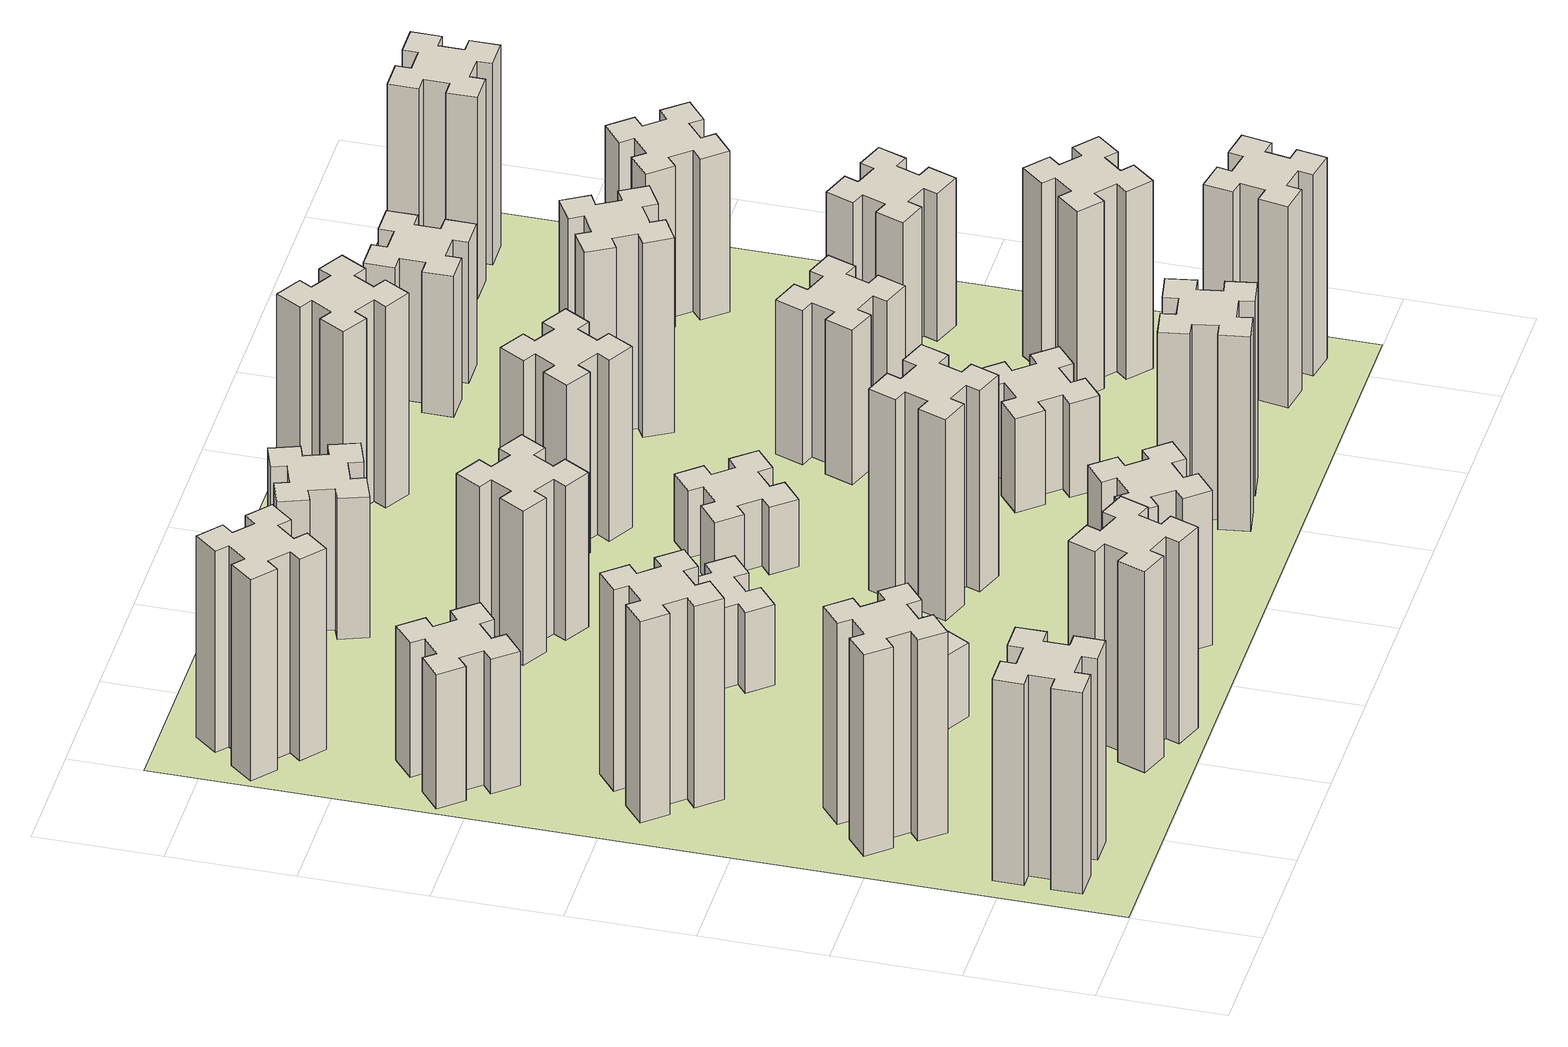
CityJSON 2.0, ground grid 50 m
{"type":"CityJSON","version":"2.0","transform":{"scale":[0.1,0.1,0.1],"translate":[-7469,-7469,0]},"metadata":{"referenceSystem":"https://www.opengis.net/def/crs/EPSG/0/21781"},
"CityObjects":{
"building1":{"type":"Building","attributes":{"class":"1000","function":"1000","usage":"1000","yearOfConstruction":2016,"roofType":"1000","measuredHeight":90,"storeysAboveGround":30,"storeysBelowGround":0},"geometry":[{"type":"Solid","lod":"1","boundaries":[[[[0,1,2,3,4,5,6,7,8,9,10,11,12,13,14,15,16,17,18,19]],[[17,16,20,21]],[[16,15,22,20]],[[15,14,23,22]],[[14,13,24,23]],[[13,12,25,24]],[[12,11,26,25]],[[11,10,27,26]],[[10,9,28,27]],[[9,8,29,28]],[[8,7,30,29]],[[7,6,31,30]],[[6,5,32,31]],[[5,4,33,32]],[[4,3,34,33]],[[3,2,35,34]],[[2,1,36,35]],[[1,0,37,36]],[[0,19,38,37]],[[19,18,39,38]],[[18,17,21,39]],[[24,25,26,27,28,29,30,31,32,33,34,35,36,37,38,39,21,20,22,23]]]]}]},
"building2":{"type":"Building","attributes":{"class":"1000","function":"1000","usage":"1000","yearOfConstruction":2016,"roofType":"1000","measuredHeight":90,"storeysAboveGround":30,"storeysBelowGround":0},"geometry":[{"type":"Solid","lod":"1","boundaries":[[[[40,41,42,43,44,45,46,47,48,49,50,51,52,53,54,55,56,57,58,59]],[[57,56,60,61]],[[56,55,62,60]],[[55,54,63,62]],[[54,53,64,63]],[[53,52,65,64]],[[52,51,66,65]],[[51,50,67,66]],[[50,49,68,67]],[[49,48,69,68]],[[48,47,70,69]],[[47,46,71,70]],[[46,45,72,71]],[[45,44,73,72]],[[44,43,74,73]],[[43,42,75,74]],[[42,41,76,75]],[[41,40,77,76]],[[40,59,78,77]],[[59,58,79,78]],[[58,57,61,79]],[[64,65,66,67,68,69,70,71,72,73,74,75,76,77,78,79,61,60,62,63]]]]}]},
"building3":{"type":"Building","attributes":{"class":"1000","function":"1000","usage":"1000","yearOfConstruction":2016,"roofType":"1000","measuredHeight":90,"storeysAboveGround":30,"storeysBelowGround":0},"geometry":[{"type":"Solid","lod":"1","boundaries":[[[[80,81,82,83,84,85,86,87,88,89,90,91,92,93,94,95,96,97,98,99]],[[97,96,100,101]],[[96,95,102,100]],[[95,94,103,102]],[[94,93,104,103]],[[93,92,105,104]],[[92,91,106,105]],[[91,90,107,106]],[[90,89,108,107]],[[89,88,109,108]],[[88,87,110,109]],[[87,86,111,110]],[[86,85,112,111]],[[85,84,113,112]],[[84,83,114,113]],[[83,82,115,114]],[[82,81,116,115]],[[81,80,117,116]],[[80,99,118,117]],[[99,98,119,118]],[[98,97,101,119]],[[104,105,106,107,108,109,110,111,112,113,114,115,116,117,118,119,101,100,102,103]]]]}]},
"building4":{"type":"Building","attributes":{"class":"1000","function":"1000","usage":"1000","yearOfConstruction":2016,"roofType":"1000","measuredHeight":60,"storeysAboveGround":30,"storeysBelowGround":0},"geometry":[{"type":"Solid","lod":"1","boundaries":[[[[120,121,122,123,124,125,126,127,128,129,130,131,132,133,134,135,136,137,138,139]],[[137,136,140,141]],[[136,135,142,140]],[[135,134,143,142]],[[134,133,144,143]],[[133,132,145,144]],[[132,131,146,145]],[[131,130,147,146]],[[130,129,148,147]],[[129,128,149,148]],[[128,127,150,149]],[[127,126,151,150]],[[126,125,152,151]],[[125,124,153,152]],[[124,123,154,153]],[[123,122,155,154]],[[122,121,156,155]],[[121,120,157,156]],[[120,139,158,157]],[[139,138,159,158]],[[138,137,141,159]],[[144,145,146,147,148,149,150,151,152,153,154,155,156,157,158,159,141,140,142,143]]]]}]},
"building5":{"type":"Building","attributes":{"class":"1000","function":"1000","usage":"1000","yearOfConstruction":2016,"roofType":"1000","measuredHeight":90,"storeysAboveGround":30,"storeysBelowGround":0},"geometry":[{"type":"Solid","lod":"1","boundaries":[[[[160,161,162,163,164,165,166,167,168,169,170,171,172,173,174,175,176,177,178,179]],[[177,176,180,181]],[[176,175,182,180]],[[175,174,183,182]],[[174,173,184,183]],[[173,172,185,184]],[[172,171,186,185]],[[171,170,187,186]],[[170,169,188,187]],[[169,168,189,188]],[[168,167,190,189]],[[167,166,191,190]],[[166,165,192,191]],[[165,164,193,192]],[[164,163,194,193]],[[163,162,195,194]],[[162,161,196,195]],[[161,160,197,196]],[[160,179,198,197]],[[179,178,199,198]],[[178,177,181,199]],[[184,185,186,187,188,189,190,191,192,193,194,195,196,197,198,199,181,180,182,183]]]]}]},
"building6":{"type":"Building","attributes":{"class":"1000","function":"1000","usage":"1000","yearOfConstruction":2016,"roofType":"1000","measuredHeight":90,"storeysAboveGround":30,"storeysBelowGround":0},"geometry":[{"type":"Solid","lod":"1","boundaries":[[[[200,201,202,203,204,205,206,207,208,209,210,211,212,213,214,215,216,217,218,219]],[[217,216,220,221]],[[216,215,222,220]],[[215,214,223,222]],[[214,213,224,223]],[[213,212,225,224]],[[212,211,226,225]],[[211,210,227,226]],[[210,209,228,227]],[[209,208,229,228]],[[208,207,230,229]],[[207,206,231,230]],[[206,205,232,231]],[[205,204,233,232]],[[204,203,234,233]],[[203,202,235,234]],[[202,201,236,235]],[[201,200,237,236]],[[200,219,238,237]],[[219,218,239,238]],[[218,217,221,239]],[[224,225,226,227,228,229,230,231,232,233,234,235,236,237,238,239,221,220,222,223]]]]}]},
"building7":{"type":"Building","attributes":{"class":"1000","function":"1000","usage":"1000","yearOfConstruction":2016,"roofType":"1000","measuredHeight":33,"storeysAboveGround":30,"storeysBelowGround":0},"geometry":[{"type":"Solid","lod":"1","boundaries":[[[[240,241,242,243,244,245,246,247,248,249,250,251,252,253,254,255,256,257,258,259]],[[257,256,260,261]],[[256,255,262,260]],[[255,254,263,262]],[[254,253,264,263]],[[253,252,265,264]],[[252,251,266,265]],[[251,250,267,266]],[[250,249,268,267]],[[249,248,269,268]],[[248,247,270,269]],[[247,246,271,270]],[[246,245,272,271]],[[245,244,273,272]],[[244,243,274,273]],[[243,242,275,274]],[[242,241,276,275]],[[241,240,277,276]],[[240,259,278,277]],[[259,258,279,278]],[[258,257,261,279]],[[264,265,266,267,268,269,270,271,272,273,274,275,276,277,278,279,261,260,262,263]]]]}]},
"building8":{"type":"Building","attributes":{"class":"1000","function":"1000","usage":"1000","yearOfConstruction":2016,"roofType":"1000","measuredHeight":36,"storeysAboveGround":30,"storeysBelowGround":0},"geometry":[{"type":"Solid","lod":"1","boundaries":[[[[280,281,282,283,284,285,286,287,288,289,290,291,292,293,294,295,296,297,298,299]],[[297,296,300,301]],[[296,295,302,300]],[[295,294,303,302]],[[294,293,304,303]],[[293,292,305,304]],[[292,291,306,305]],[[291,290,307,306]],[[290,289,308,307]],[[289,288,309,308]],[[288,287,310,309]],[[287,286,311,310]],[[286,285,312,311]],[[285,284,313,312]],[[284,283,314,313]],[[283,282,315,314]],[[282,281,316,315]],[[281,280,317,316]],[[280,299,318,317]],[[299,298,319,318]],[[298,297,301,319]],[[304,305,306,307,308,309,310,311,312,313,314,315,316,317,318,319,301,300,302,303]]]]}]},
"building9":{"type":"Building","attributes":{"class":"1000","function":"1000","usage":"1000","yearOfConstruction":2016,"roofType":"1000","measuredHeight":69,"storeysAboveGround":30,"storeysBelowGround":0},"geometry":[{"type":"Solid","lod":"1","boundaries":[[[[320,321,322,323,324,325,326,327,328,329,330,331,332,333,334,335,336,337,338,339]],[[337,336,340,341]],[[336,335,342,340]],[[335,334,343,342]],[[334,333,344,343]],[[333,332,345,344]],[[332,331,346,345]],[[331,330,347,346]],[[330,329,348,347]],[[329,328,349,348]],[[328,327,350,349]],[[327,326,351,350]],[[326,325,352,351]],[[325,324,353,352]],[[324,323,354,353]],[[323,322,355,354]],[[322,321,356,355]],[[321,320,357,356]],[[320,339,358,357]],[[339,338,359,358]],[[338,337,341,359]],[[344,345,346,347,348,349,350,351,352,353,354,355,356,357,358,359,341,340,342,343]]]]}]},
"building10":{"type":"Building","attributes":{"class":"1000","function":"1000","usage":"1000","yearOfConstruction":2016,"roofType":"1000","measuredHeight":69,"storeysAboveGround":30,"storeysBelowGround":0},"geometry":[{"type":"Solid","lod":"1","boundaries":[[[[360,361,362,363,364,365,366,367,368,369,370,371,372,373,374,375,376,377,378,379]],[[377,376,380,381]],[[376,375,382,380]],[[375,374,383,382]],[[374,373,384,383]],[[373,372,385,384]],[[372,371,386,385]],[[371,370,387,386]],[[370,369,388,387]],[[369,368,389,388]],[[368,367,390,389]],[[367,366,391,390]],[[366,365,392,391]],[[365,364,393,392]],[[364,363,394,393]],[[363,362,395,394]],[[362,361,396,395]],[[361,360,397,396]],[[360,379,398,397]],[[379,378,399,398]],[[378,377,381,399]],[[384,385,386,387,388,389,390,391,392,393,394,395,396,397,398,399,381,380,382,383]]]]}]},
"building11":{"type":"Building","attributes":{"class":"1000","function":"1000","usage":"1000","yearOfConstruction":2016,"roofType":"1000","measuredHeight":63,"storeysAboveGround":30,"storeysBelowGround":0},"geometry":[{"type":"Solid","lod":"1","boundaries":[[[[400,401,402,403,404,405,406,407,408,409,410,411,412,413,414,415,416,417,418,419]],[[417,416,420,421]],[[416,415,422,420]],[[415,414,423,422]],[[414,413,424,423]],[[413,412,425,424]],[[412,411,426,425]],[[411,410,427,426]],[[410,409,428,427]],[[409,408,429,428]],[[408,407,430,429]],[[407,406,431,430]],[[406,405,432,431]],[[405,404,433,432]],[[404,403,434,433]],[[403,402,435,434]],[[402,401,436,435]],[[401,400,437,436]],[[400,419,438,437]],[[419,418,439,438]],[[418,417,421,439]],[[424,425,426,427,428,429,430,431,432,433,434,435,436,437,438,439,421,420,422,423]]]]}]},
"building12":{"type":"Building","attributes":{"class":"1000","function":"1000","usage":"1000","yearOfConstruction":2016,"roofType":"1000","measuredHeight":90,"storeysAboveGround":30,"storeysBelowGround":0},"geometry":[{"type":"Solid","lod":"1","boundaries":[[[[440,441,442,443,444,445,446,447,448,449,450,451,452,453,454,455,456,457,458,459]],[[457,456,460,461]],[[456,455,462,460]],[[455,454,463,462]],[[454,453,464,463]],[[453,452,465,464]],[[452,451,466,465]],[[451,450,467,466]],[[450,449,468,467]],[[449,448,469,468]],[[448,447,470,469]],[[447,446,471,470]],[[446,445,472,471]],[[445,444,473,472]],[[444,443,474,473]],[[443,442,475,474]],[[442,441,476,475]],[[441,440,477,476]],[[440,459,478,477]],[[459,458,479,478]],[[458,457,461,479]],[[464,465,466,467,468,469,470,471,472,473,474,475,476,477,478,479,461,460,462,463]]]]}]},
"building13":{"type":"Building","attributes":{"class":"1000","function":"1000","usage":"1000","yearOfConstruction":2016,"roofType":"1000","measuredHeight":30,"storeysAboveGround":30,"storeysBelowGround":0},"geometry":[{"type":"Solid","lod":"1","boundaries":[[[[480,481,482,483,484,485,486,487,488,489,490,491,492,493,494,495,496,497,498,499]],[[497,496,500,501]],[[496,495,502,500]],[[495,494,503,502]],[[494,493,504,503]],[[493,492,505,504]],[[492,491,506,505]],[[491,490,507,506]],[[490,489,508,507]],[[489,488,509,508]],[[488,487,510,509]],[[487,486,511,510]],[[486,485,512,511]],[[485,484,513,512]],[[484,483,514,513]],[[483,482,515,514]],[[482,481,516,515]],[[481,480,517,516]],[[480,499,518,517]],[[499,498,519,518]],[[498,497,501,519]],[[504,505,506,507,508,509,510,511,512,513,514,515,516,517,518,519,501,500,502,503]]]]}]},
"building14":{"type":"Building","attributes":{"class":"1000","function":"1000","usage":"1000","yearOfConstruction":2016,"roofType":"1000","measuredHeight":81,"storeysAboveGround":30,"storeysBelowGround":0},"geometry":[{"type":"Solid","lod":"1","boundaries":[[[[520,521,522,523,524,525,526,527,528,529,530,531,532,533,534,535,536,537,538,539]],[[537,536,540,541]],[[536,535,542,540]],[[535,534,543,542]],[[534,533,544,543]],[[533,532,545,544]],[[532,531,546,545]],[[531,530,547,546]],[[530,529,548,547]],[[529,528,549,548]],[[528,527,550,549]],[[527,526,551,550]],[[526,525,552,551]],[[525,524,553,552]],[[524,523,554,553]],[[523,522,555,554]],[[522,521,556,555]],[[521,520,557,556]],[[520,539,558,557]],[[539,538,559,558]],[[538,537,541,559]],[[544,545,546,547,548,549,550,551,552,553,554,555,556,557,558,559,541,540,542,543]]]]}]},
"building15":{"type":"Building","attributes":{"class":"1000","function":"1000","usage":"1000","yearOfConstruction":2016,"roofType":"1000","measuredHeight":87,"storeysAboveGround":30,"storeysBelowGround":0},"geometry":[{"type":"Solid","lod":"1","boundaries":[[[[560,561,562,563,564,565,566,567,568,569,570,571,572,573,574,575,576,577,578,579]],[[577,576,580,581]],[[576,575,582,580]],[[575,574,583,582]],[[574,573,584,583]],[[573,572,585,584]],[[572,571,586,585]],[[571,570,587,586]],[[570,569,588,587]],[[569,568,589,588]],[[568,567,590,589]],[[567,566,591,590]],[[566,565,592,591]],[[565,564,593,592]],[[564,563,594,593]],[[563,562,595,594]],[[562,561,596,595]],[[561,560,597,596]],[[560,579,598,597]],[[579,578,599,598]],[[578,577,581,599]],[[584,585,586,587,588,589,590,591,592,593,594,595,596,597,598,599,581,580,582,583]]]]}]},
"building16":{"type":"Building","attributes":{"class":"1000","function":"1000","usage":"1000","yearOfConstruction":2016,"roofType":"1000","measuredHeight":90,"storeysAboveGround":30,"storeysBelowGround":0},"geometry":[{"type":"Solid","lod":"1","boundaries":[[[[600,601,602,603,604,605,606,607,608,609,610,611,612,613,614,615,616,617,618,619]],[[617,616,620,621]],[[616,615,622,620]],[[615,614,623,622]],[[614,613,624,623]],[[613,612,625,624]],[[612,611,626,625]],[[611,610,627,626]],[[610,609,628,627]],[[609,608,629,628]],[[608,607,630,629]],[[607,606,631,630]],[[606,605,632,631]],[[605,604,633,632]],[[604,603,634,633]],[[603,602,635,634]],[[602,601,636,635]],[[601,600,637,636]],[[600,619,638,637]],[[619,618,639,638]],[[618,617,621,639]],[[624,625,626,627,628,629,630,631,632,633,634,635,636,637,638,639,621,620,622,623]]]]}]},
"building17":{"type":"Building","attributes":{"class":"1000","function":"1000","usage":"1000","yearOfConstruction":2016,"roofType":"1000","measuredHeight":42,"storeysAboveGround":30,"storeysBelowGround":0},"geometry":[{"type":"Solid","lod":"1","boundaries":[[[[640,641,642,643,644,645,646,647,648,649,650,651,652,653,654,655,656,657,658,659]],[[657,656,660,661]],[[656,655,662,660]],[[655,654,663,662]],[[654,653,664,663]],[[653,652,665,664]],[[652,651,666,665]],[[651,650,667,666]],[[650,649,668,667]],[[649,648,669,668]],[[648,647,670,669]],[[647,646,671,670]],[[646,645,672,671]],[[645,644,673,672]],[[644,643,674,673]],[[643,642,675,674]],[[642,641,676,675]],[[641,640,677,676]],[[640,659,678,677]],[[659,658,679,678]],[[658,657,661,679]],[[664,665,666,667,668,669,670,671,672,673,674,675,676,677,678,679,661,660,662,663]]]]}]},
"building18":{"type":"Building","attributes":{"class":"1000","function":"1000","usage":"1000","yearOfConstruction":2016,"roofType":"1000","measuredHeight":69,"storeysAboveGround":30,"storeysBelowGround":0},"geometry":[{"type":"Solid","lod":"1","boundaries":[[[[680,681,682,683,684,685,686,687,688,689,690,691,692,693,694,695,696,697,698,699]],[[697,696,700,701]],[[696,695,702,700]],[[695,694,703,702]],[[694,693,704,703]],[[693,692,705,704]],[[692,691,706,705]],[[691,690,707,706]],[[690,689,708,707]],[[689,688,709,708]],[[688,687,710,709]],[[687,686,711,710]],[[686,685,712,711]],[[685,684,713,712]],[[684,683,714,713]],[[683,682,715,714]],[[682,681,716,715]],[[681,680,717,716]],[[680,699,718,717]],[[699,698,719,718]],[[698,697,701,719]],[[704,705,706,707,708,709,710,711,712,713,714,715,716,717,718,719,701,700,702,703]]]]}]},
"building19":{"type":"Building","attributes":{"class":"1000","function":"1000","usage":"1000","yearOfConstruction":2016,"roofType":"1000","measuredHeight":87,"storeysAboveGround":30,"storeysBelowGround":0},"geometry":[{"type":"Solid","lod":"1","boundaries":[[[[720,721,722,723,724,725,726,727,728,729,730,731,732,733,734,735,736,737,738,739]],[[737,736,740,741]],[[736,735,742,740]],[[735,734,743,742]],[[734,733,744,743]],[[733,732,745,744]],[[732,731,746,745]],[[731,730,747,746]],[[730,729,748,747]],[[729,728,749,748]],[[728,727,750,749]],[[727,726,751,750]],[[726,725,752,751]],[[725,724,753,752]],[[724,723,754,753]],[[723,722,755,754]],[[722,721,756,755]],[[721,720,757,756]],[[720,739,758,757]],[[739,738,759,758]],[[738,737,741,759]],[[744,745,746,747,748,749,750,751,752,753,754,755,756,757,758,759,741,740,742,743]]]]}]},
"building20":{"type":"Building","attributes":{"class":"1000","function":"1000","usage":"1000","yearOfConstruction":2016,"roofType":"1000","measuredHeight":90,"storeysAboveGround":30,"storeysBelowGround":0},"geometry":[{"type":"Solid","lod":"1","boundaries":[[[[760,761,762,763,764,765,766,767,768,769,770,771,772,773,774,775,776,777,778,779]],[[777,776,780,781]],[[776,775,782,780]],[[775,774,783,782]],[[774,773,784,783]],[[773,772,785,784]],[[772,771,786,785]],[[771,770,787,786]],[[770,769,788,787]],[[769,768,789,788]],[[768,767,790,789]],[[767,766,791,790]],[[766,765,792,791]],[[765,764,793,792]],[[764,763,794,793]],[[763,762,795,794]],[[762,761,796,795]],[[761,760,797,796]],[[760,779,798,797]],[[779,778,799,798]],[[778,777,781,799]],[[784,785,786,787,788,789,790,791,792,793,794,795,796,797,798,799,781,780,782,783]]]]}]},
"building21":{"type":"Building","attributes":{"class":"1000","function":"1000","usage":"1000","yearOfConstruction":2016,"roofType":"1000","measuredHeight":63,"storeysAboveGround":30,"storeysBelowGround":0},"geometry":[{"type":"Solid","lod":"1","boundaries":[[[[800,801,802,803,804,805,806,807,808,809,810,811,812,813,814,815,816,817,818,819]],[[817,816,820,821]],[[816,815,822,820]],[[815,814,823,822]],[[814,813,824,823]],[[813,812,825,824]],[[812,811,826,825]],[[811,810,827,826]],[[810,809,828,827]],[[809,808,829,828]],[[808,807,830,829]],[[807,806,831,830]],[[806,805,832,831]],[[805,804,833,832]],[[804,803,834,833]],[[803,802,835,834]],[[802,801,836,835]],[[801,800,837,836]],[[800,819,838,837]],[[819,818,839,838]],[[818,817,821,839]],[[824,825,826,827,828,829,830,831,832,833,834,835,836,837,838,839,821,820,822,823]]]]}]},
"building22":{"type":"Building","attributes":{"class":"1000","function":"1000","usage":"1000","yearOfConstruction":2016,"roofType":"1000","measuredHeight":84,"storeysAboveGround":30,"storeysBelowGround":0},"geometry":[{"type":"Solid","lod":"1","boundaries":[[[[840,841,842,843,844,845,846,847,848,849,850,851,852,853,854,855,856,857,858,859]],[[857,856,860,861]],[[856,855,862,860]],[[855,854,863,862]],[[854,853,864,863]],[[853,852,865,864]],[[852,851,866,865]],[[851,850,867,866]],[[850,849,868,867]],[[849,848,869,868]],[[848,847,870,869]],[[847,846,871,870]],[[846,845,872,871]],[[845,844,873,872]],[[844,843,874,873]],[[843,842,875,874]],[[842,841,876,875]],[[841,840,877,876]],[[840,859,878,877]],[[859,858,879,878]],[[858,857,861,879]],[[864,865,866,867,868,869,870,871,872,873,874,875,876,877,878,879,861,860,862,863]]]]}]},
"building23":{"type":"Building","attributes":{"class":"1000","function":"1000","usage":"1000","yearOfConstruction":2016,"roofType":"1000","measuredHeight":66,"storeysAboveGround":30,"storeysBelowGround":0},"geometry":[{"type":"Solid","lod":"1","boundaries":[[[[880,881,882,883,884,885,886,887,888,889,890,891,892,893,894,895,896,897,898,899]],[[897,896,900,901]],[[896,895,902,900]],[[895,894,903,902]],[[894,893,904,903]],[[893,892,905,904]],[[892,891,906,905]],[[891,890,907,906]],[[890,889,908,907]],[[889,888,909,908]],[[888,887,910,909]],[[887,886,911,910]],[[886,885,912,911]],[[885,884,913,912]],[[884,883,914,913]],[[883,882,915,914]],[[882,881,916,915]],[[881,880,917,916]],[[880,899,918,917]],[[899,898,919,918]],[[898,897,901,919]],[[904,905,906,907,908,909,910,911,912,913,914,915,916,917,918,919,901,900,902,903]]]]}]},
"building24":{"type":"Building","attributes":{"class":"1000","function":"1000","usage":"1000","yearOfConstruction":2016,"roofType":"1000","measuredHeight":72,"storeysAboveGround":30,"storeysBelowGround":0},"geometry":[{"type":"Solid","lod":"1","boundaries":[[[[920,921,922,923,924,925,926,927,928,929,930,931,932,933,934,935,936,937,938,939]],[[937,936,940,941]],[[936,935,942,940]],[[935,934,943,942]],[[934,933,944,943]],[[933,932,945,944]],[[932,931,946,945]],[[931,930,947,946]],[[930,929,948,947]],[[929,928,949,948]],[[928,927,950,949]],[[927,926,951,950]],[[926,925,952,951]],[[925,924,953,952]],[[924,923,954,953]],[[923,922,955,954]],[[922,921,956,955]],[[921,920,957,956]],[[920,939,958,957]],[[939,938,959,958]],[[938,937,941,959]],[[944,945,946,947,948,949,950,951,952,953,954,955,956,957,958,959,941,940,942,943]]]]}]},
"building25":{"type":"Building","attributes":{"class":"1000","function":"1000","usage":"1000","yearOfConstruction":2016,"roofType":"1000","measuredHeight":90,"storeysAboveGround":30,"storeysBelowGround":0},"geometry":[{"type":"Solid","lod":"1","boundaries":[[[[960,961,962,963,964,965,966,967,968,969,970,971,972,973,974,975,976,977,978,979]],[[977,976,980,981]],[[976,975,982,980]],[[975,974,983,982]],[[974,973,984,983]],[[973,972,985,984]],[[972,971,986,985]],[[971,970,987,986]],[[970,969,988,987]],[[969,968,989,988]],[[968,967,990,989]],[[967,966,991,990]],[[966,965,992,991]],[[965,964,993,992]],[[964,963,994,993]],[[963,962,995,994]],[[962,961,996,995]],[[961,960,997,996]],[[960,979,998,997]],[[979,978,999,998]],[[978,977,981,999]],[[984,985,986,987,988,989,990,991,992,993,994,995,996,997,998,999,981,980,982,983]]]]}]},
"landuse1":{"type":"LandUse","attributes":{"name":"plot1","function":"1010"},"geometry":[{"type":"MultiSurface","lod":"1","boundaries":[[[1000,1001,1002,1003]]]}]}
},
"vertices":[
[165,425,0],[165,325,0],[105,325,0],[105,205,0],[225,205,0],[225,265,0],[325,265,0],[325,205,0],[445,205,0],[445,325,0],[385,325,0],[385,425,0],[445,425,0],[445,545,0],[325,545,0],[325,485,0],[225,485,0],[225,545,0],[105,545,0],[105,425,0],[225,485,900],[225,545,900],[325,485,900],[325,545,900],[445,545,900],[445,425,900],[385,425,900],[385,325,900],[445,325,900],[445,205,900],[325,205,900],[325,265,900],[225,265,900],[225,205,900],[105,205,900],[105,325,900],[165,325,900],[165,425,900],[105,425,900],[105,545,900],
[492,1048,0],[427,1124,0],[473,1163,0],[396,1255,0],[304,1178,0],[343,1132,0],[266,1067,0],[228,1113,0],[136,1036,0],[213,944,0],[259,983,0],[323,906,0],[277,868,0],[354,776,0],[446,853,0],[408,899,0],[484,963,0],[523,917,0],[615,994,0],[538,1086,0],[484,963,900],[523,917,900],[408,899,900],[446,853,900],[354,776,900],[277,868,900],[323,906,900],[259,983,900],[213,944,900],[136,1036,900],[228,1113,900],[266,1067,900],[343,1132,900],[304,1178,900],[396,1255,900],[473,1163,900],[427,1124,900],[492,1048,900],[538,1086,900],[615,994,900],
[492,1888,0],[427,1964,0],[473,2003,0],[396,2095,0],[304,2018,0],[343,1972,0],[266,1907,0],[228,1953,0],[136,1876,0],[213,1784,0],[259,1823,0],[323,1746,0],[277,1708,0],[354,1616,0],[446,1693,0],[408,1739,0],[484,1803,0],[523,1757,0],[615,1834,0],[538,1926,0],[484,1803,900],[523,1757,900],[408,1739,900],[446,1693,900],[354,1616,900],[277,1708,900],[323,1746,900],[259,1823,900],[213,1784,900],[136,1876,900],[228,1953,900],[266,1907,900],[343,1972,900],[304,2018,900],[396,2095,900],[473,2003,900],[427,1964,900],[492,1888,900],[538,1926,900],[615,1834,900],
[243,2712,0],[166,2647,0],[128,2693,0],[36,2616,0],[113,2524,0],[159,2563,0],[223,2486,0],[177,2448,0],[254,2356,0],[346,2433,0],[308,2479,0],[384,2543,0],[423,2497,0],[515,2574,0],[438,2666,0],[392,2628,0],[327,2704,0],[373,2743,0],[296,2835,0],[204,2758,0],[327,2704,600],[373,2743,600],[392,2628,600],[438,2666,600],[515,2574,600],[423,2497,600],[384,2543,600],[308,2479,600],[346,2433,600],[254,2356,600],[177,2448,600],[223,2486,600],[159,2563,600],[113,2524,600],[36,2616,600],[128,2693,600],[166,2647,600],[243,2712,600],[204,2758,600],[296,2835,600],
[1029,360,0],[995,266,0],[939,287,0],[897,174,0],[1010,133,0],[1031,189,0],[1125,155,0],[1104,99,0],[1217,57,0],[1258,170,0],[1202,191,0],[1236,285,0],[1292,264,0],[1333,377,0],[1220,418,0],[1200,362,0],[1106,396,0],[1127,452,0],[1014,493,0],[973,380,0],[1106,396,900],[1127,452,900],[1200,362,900],[1220,418,900],[1333,377,900],[1292,264,900],[1236,285,900],[1202,191,900],[1258,170,900],[1217,57,900],[1104,99,900],[1125,155,900],[1031,189,900],[1010,133,900],[897,174,900],[939,287,900],[995,266,900],[1029,360,900],[973,380,900],[1014,493,900],
[384,3387,0],[308,3452,0],[346,3498,0],[254,3575,0],[177,3483,0],[223,3444,0],[159,3368,0],[113,3406,0],[36,3314,0],[128,3237,0],[166,3283,0],[243,3219,0],[204,3173,0],[296,3096,0],[373,3188,0],[327,3226,0],[392,3303,0],[438,3264,0],[515,3356,0],[423,3433,0],[392,3303,900],[438,3264,900],[327,3226,900],[373,3188,900],[296,3096,900],[204,3173,900],[243,3219,900],[166,3283,900],[128,3237,900],[36,3314,900],[113,3406,900],[159,3368,900],[223,3444,900],[177,3483,900],[254,3575,900],[346,3498,900],[308,3452,900],[384,3387,900],[423,3433,900],[515,3356,900],
[1086,1017,0],[1136,1104,0],[1188,1074,0],[1248,1178,0],[1144,1238,0],[1114,1186,0],[1027,1236,0],[1057,1288,0],[953,1348,0],[893,1244,0],[945,1214,0],[895,1127,0],[843,1157,0],[783,1053,0],[887,993,0],[917,1045,0],[1004,995,0],[974,943,0],[1078,883,0],[1138,987,0],[1004,995,330],[974,943,330],[917,1045,330],[887,993,330],[783,1053,330],[843,1157,330],[895,1127,330],[945,1214,330],[893,1244,330],[953,1348,330],[1057,1288,330],[1027,1236,330],[1114,1186,330],[1144,1238,330],[1248,1178,330],[1188,1074,330],[1136,1104,330],[1086,1017,330],[1138,987,330],[1078,883,330],
[1083,1972,0],[1006,1907,0],[968,1953,0],[876,1876,0],[953,1784,0],[999,1823,0],[1063,1746,0],[1017,1708,0],[1094,1616,0],[1186,1693,0],[1148,1739,0],[1224,1803,0],[1263,1757,0],[1355,1834,0],[1278,1926,0],[1232,1888,0],[1167,1964,0],[1213,2003,0],[1136,2095,0],[1044,2018,0],[1167,1964,360],[1213,2003,360],[1232,1888,360],[1278,1926,360],[1355,1834,360],[1263,1757,360],[1224,1803,360],[1148,1739,360],[1186,1693,360],[1094,1616,360],[1017,1708,360],[1063,1746,360],[999,1823,360],[953,1784,360],[876,1876,360],[968,1953,360],[1006,1907,360],[1083,1972,360],[1044,2018,360],[1136,2095,360],
[1639,343,0],[1703,266,0],[1657,228,0],[1734,136,0],[1826,213,0],[1788,259,0],[1864,323,0],[1903,277,0],[1995,354,0],[1918,446,0],[1872,408,0],[1807,484,0],[1853,523,0],[1776,615,0],[1684,538,0],[1723,492,0],[1646,427,0],[1608,473,0],[1516,396,0],[1593,304,0],[1646,427,690],[1608,473,690],[1723,492,690],[1684,538,690],[1776,615,690],[1853,523,690],[1807,484,690],[1872,408,690],[1918,446,690],[1995,354,690],[1903,277,690],[1864,323,690],[1788,259,690],[1826,213,690],[1734,136,690],[1657,228,690],[1703,266,690],[1639,343,690],[1593,304,690],[1516,396,690],
[1314,2666,0],[1227,2716,0],[1257,2768,0],[1153,2828,0],[1093,2724,0],[1145,2694,0],[1095,2607,0],[1043,2637,0],[983,2533,0],[1087,2473,0],[1117,2525,0],[1204,2475,0],[1174,2423,0],[1278,2363,0],[1338,2467,0],[1286,2497,0],[1336,2584,0],[1388,2554,0],[1448,2658,0],[1344,2718,0],[1336,2584,690],[1388,2554,690],[1286,2497,690],[1338,2467,690],[1278,2363,690],[1174,2423,690],[1204,2475,690],[1117,2525,690],[1087,2473,690],[983,2533,690],[1043,2637,690],[1095,2607,690],[1145,2694,690],[1093,2724,690],[1153,2828,690],[1257,2768,690],[1227,2716,690],[1314,2666,690],[1344,2718,690],[1448,2658,690],
[1125,3456,0],[1031,3422,0],[1010,3478,0],[897,3437,0],[939,3324,0],[995,3345,0],[1029,3251,0],[973,3230,0],[1014,3117,0],[1127,3159,0],[1106,3215,0],[1200,3249,0],[1220,3193,0],[1333,3234,0],[1292,3347,0],[1236,3326,0],[1202,3420,0],[1258,3440,0],[1217,3553,0],[1104,3512,0],[1202,3420,630],[1258,3440,630],[1236,3326,630],[1292,3347,630],[1333,3234,630],[1220,3193,630],[1200,3249,630],[1106,3215,630],[1127,3159,630],[1014,3117,630],[973,3230,630],[1029,3251,630],[995,3345,630],[939,3324,630],[897,3437,630],[1010,3478,630],[1031,3422,630],[1125,3456,630],[1104,3512,630],[1217,3553,630],
[1769,1300,0],[1735,1206,0],[1679,1227,0],[1637,1114,0],[1750,1073,0],[1771,1129,0],[1865,1095,0],[1844,1039,0],[1957,997,0],[1998,1110,0],[1942,1131,0],[1976,1225,0],[2032,1204,0],[2073,1317,0],[1960,1358,0],[1940,1302,0],[1846,1336,0],[1867,1392,0],[1754,1433,0],[1713,1320,0],[1846,1336,900],[1867,1392,900],[1940,1302,900],[1960,1358,900],[2073,1317,900],[2032,1204,900],[1976,1225,900],[1942,1131,900],[1998,1110,900],[1957,997,900],[1844,1039,900],[1865,1095,900],[1771,1129,900],[1750,1073,900],[1637,1114,900],[1679,1227,900],[1735,1206,900],[1769,1300,900],[1713,1320,900],[1754,1433,900],
[1972,1988,0],[1907,2064,0],[1953,2103,0],[1876,2195,0],[1784,2118,0],[1823,2072,0],[1746,2007,0],[1708,2053,0],[1616,1976,0],[1693,1884,0],[1739,1923,0],[1803,1846,0],[1757,1808,0],[1834,1716,0],[1926,1793,0],[1888,1839,0],[1964,1903,0],[2003,1857,0],[2095,1934,0],[2018,2026,0],[1964,1903,300],[2003,1857,300],[1888,1839,300],[1926,1793,300],[1834,1716,300],[1757,1808,300],[1803,1846,300],[1739,1923,300],[1693,1884,300],[1616,1976,300],[1708,2053,300],[1746,2007,300],[1823,2072,300],[1784,2118,300],[1876,2195,300],[1953,2103,300],[1907,2064,300],[1972,1988,300],[2018,2026,300],[2095,1934,300],
[1926,2497,0],[1976,2584,0],[2028,2554,0],[2088,2658,0],[1984,2718,0],[1954,2666,0],[1867,2716,0],[1897,2768,0],[1793,2828,0],[1733,2724,0],[1785,2694,0],[1735,2607,0],[1683,2637,0],[1623,2533,0],[1727,2473,0],[1757,2525,0],[1844,2475,0],[1814,2423,0],[1918,2363,0],[1978,2467,0],[1844,2475,810],[1814,2423,810],[1757,2525,810],[1727,2473,810],[1623,2533,810],[1683,2637,810],[1735,2607,810],[1785,2694,810],[1733,2724,810],[1793,2828,810],[1897,2768,810],[1867,2716,810],[1954,2666,810],[1984,2718,810],[2088,2658,810],[2028,2554,810],[1976,2584,810],[1926,2497,810],[1978,2467,810],[1918,2363,810],
[2625,492,0],[2527,475,0],[2517,534,0],[2398,513,0],[2419,395,0],[2478,405,0],[2496,307,0],[2437,297,0],[2457,178,0],[2576,199,0],[2565,258,0],[2664,276,0],[2674,217,0],[2792,237,0],[2771,356,0],[2712,345,0],[2695,444,0],[2754,454,0],[2733,572,0],[2615,551,0],[2695,444,870],[2754,454,870],[2712,345,870],[2771,356,870],[2792,237,870],[2674,217,870],[2664,276,870],[2565,258,870],[2576,199,870],[2457,178,870],[2437,297,870],[2496,307,870],[2478,405,870],[2419,395,870],[2398,513,870],[2517,534,870],[2527,475,870],[2625,492,870],[2615,551,870],[2733,572,870],
[1954,3506,0],[1867,3556,0],[1897,3608,0],[1793,3668,0],[1733,3564,0],[1785,3534,0],[1735,3447,0],[1683,3477,0],[1623,3373,0],[1727,3313,0],[1757,3365,0],[1844,3315,0],[1814,3263,0],[1918,3203,0],[1978,3307,0],[1926,3337,0],[1976,3424,0],[2028,3394,0],[2088,3498,0],[1984,3558,0],[1976,3424,900],[2028,3394,900],[1926,3337,900],[1978,3307,900],[1918,3203,900],[1814,3263,900],[1844,3315,900],[1757,3365,900],[1727,3313,900],[1623,3373,900],[1683,3477,900],[1735,3447,900],[1785,3534,900],[1733,3564,900],[1793,3668,900],[1897,3608,900],[1867,3556,900],[1954,3506,900],[1984,3558,900],[2088,3498,900],
[2563,1132,0],[2486,1067,0],[2448,1113,0],[2356,1036,0],[2433,944,0],[2479,983,0],[2543,906,0],[2497,868,0],[2574,776,0],[2666,853,0],[2628,899,0],[2704,963,0],[2743,917,0],[2835,994,0],[2758,1086,0],[2712,1048,0],[2647,1124,0],[2693,1163,0],[2616,1255,0],[2524,1178,0],[2647,1124,420],[2693,1163,420],[2712,1048,420],[2758,1086,420],[2835,994,420],[2743,917,420],[2704,963,420],[2628,899,420],[2666,853,420],[2574,776,420],[2497,868,420],[2543,906,420],[2479,983,420],[2433,944,420],[2356,1036,420],[2448,1113,420],[2486,1067,420],[2563,1132,420],[2524,1178,420],[2616,1255,420],
[2682,1671,0],[2716,1765,0],[2772,1744,0],[2813,1857,0],[2700,1898,0],[2680,1842,0],[2586,1876,0],[2607,1932,0],[2494,1973,0],[2453,1860,0],[2509,1840,0],[2475,1746,0],[2419,1767,0],[2377,1654,0],[2490,1613,0],[2511,1669,0],[2605,1635,0],[2584,1579,0],[2697,1537,0],[2738,1650,0],[2605,1635,690],[2584,1579,690],[2511,1669,690],[2490,1613,690],[2377,1654,690],[2419,1767,690],[2475,1746,690],[2509,1840,690],[2453,1860,690],[2494,1973,690],[2607,1932,690],[2586,1876,690],[2680,1842,690],[2700,1898,690],[2813,1857,690],[2772,1744,690],[2716,1765,690],[2682,1671,690],[2738,1650,690],[2697,1537,690],
[2607,2475,0],[2694,2525,0],[2724,2473,0],[2828,2533,0],[2768,2637,0],[2716,2607,0],[2666,2694,0],[2718,2724,0],[2658,2828,0],[2554,2768,0],[2584,2716,0],[2497,2666,0],[2467,2718,0],[2363,2658,0],[2423,2554,0],[2475,2584,0],[2525,2497,0],[2473,2467,0],[2533,2363,0],[2637,2423,0],[2525,2497,870],[2473,2467,870],[2475,2584,870],[2423,2554,870],[2363,2658,870],[2467,2718,870],[2497,2666,870],[2584,2716,870],[2554,2768,870],[2658,2828,870],[2718,2724,870],[2666,2694,870],[2716,2607,870],[2768,2637,870],[2828,2533,870],[2724,2473,870],[2694,2525,870],[2607,2475,870],[2637,2423,870],[2533,2363,870],
[3504,475,0],[3405,492,0],[3416,551,0],[3297,572,0],[3277,454,0],[3336,444,0],[3318,345,0],[3259,356,0],[3238,237,0],[3357,217,0],[3367,276,0],[3465,258,0],[3455,199,0],[3573,178,0],[3594,297,0],[3535,307,0],[3552,405,0],[3611,395,0],[3632,513,0],[3514,534,0],[3552,405,900],[3611,395,900],[3535,307,900],[3594,297,900],[3573,178,900],[3455,199,900],[3465,258,900],[3367,276,900],[3357,217,900],[3238,237,900],[3259,356,900],[3318,345,900],[3336,444,900],[3277,454,900],[3297,572,900],[3416,551,900],[3405,492,900],[3504,475,900],[3514,534,900],[3632,513,900],
[2645,3445,0],[2545,3445,0],[2545,3505,0],[2425,3505,0],[2425,3385,0],[2485,3385,0],[2485,3285,0],[2425,3285,0],[2425,3165,0],[2545,3165,0],[2545,3225,0],[2645,3225,0],[2645,3165,0],[2765,3165,0],[2765,3285,0],[2705,3285,0],[2705,3385,0],[2765,3385,0],[2765,3505,0],[2645,3505,0],[2705,3385,630],[2765,3385,630],[2705,3285,630],[2765,3285,630],[2765,3165,630],[2645,3165,630],[2645,3225,630],[2545,3225,630],[2545,3165,630],[2425,3165,630],[2425,3285,630],[2485,3285,630],[2485,3385,630],[2425,3385,630],[2425,3505,630],[2545,3505,630],[2545,3445,630],[2645,3445,630],[2645,3505,630],[2765,3505,630],
[3387,906,0],[3452,983,0],[3498,944,0],[3575,1036,0],[3483,1113,0],[3444,1067,0],[3368,1132,0],[3406,1178,0],[3314,1255,0],[3237,1163,0],[3283,1124,0],[3219,1048,0],[3173,1086,0],[3096,994,0],[3188,917,0],[3226,963,0],[3303,899,0],[3264,853,0],[3356,776,0],[3433,868,0],[3303,899,840],[3264,853,840],[3226,963,840],[3188,917,840],[3096,994,840],[3173,1086,840],[3219,1048,840],[3283,1124,840],[3237,1163,840],[3314,1255,840],[3406,1178,840],[3368,1132,840],[3444,1067,840],[3483,1113,840],[3575,1036,840],[3498,944,840],[3452,983,840],[3387,906,840],[3433,868,840],[3356,776,840],
[3420,1842,0],[3326,1876,0],[3347,1932,0],[3234,1973,0],[3193,1860,0],[3249,1840,0],[3215,1746,0],[3159,1767,0],[3117,1654,0],[3230,1613,0],[3251,1669,0],[3345,1635,0],[3324,1579,0],[3437,1537,0],[3478,1650,0],[3422,1671,0],[3456,1765,0],[3512,1744,0],[3553,1857,0],[3440,1898,0],[3456,1765,660],[3512,1744,660],[3422,1671,660],[3478,1650,660],[3437,1537,660],[3324,1579,660],[3345,1635,660],[3251,1669,660],[3230,1613,660],[3117,1654,660],[3159,1767,660],[3215,1746,660],[3249,1840,660],[3193,1860,660],[3234,1973,660],[3347,1932,660],[3326,1876,660],[3420,1842,660],[3440,1898,660],[3553,1857,660],
[3219,2563,0],[3283,2486,0],[3237,2448,0],[3314,2356,0],[3406,2433,0],[3368,2479,0],[3444,2543,0],[3483,2497,0],[3575,2574,0],[3498,2666,0],[3452,2628,0],[3387,2704,0],[3433,2743,0],[3356,2835,0],[3264,2758,0],[3303,2712,0],[3226,2647,0],[3188,2693,0],[3096,2616,0],[3173,2524,0],[3226,2647,720],[3188,2693,720],[3303,2712,720],[3264,2758,720],[3356,2835,720],[3433,2743,720],[3387,2704,720],[3452,2628,720],[3498,2666,720],[3575,2574,720],[3483,2497,720],[3444,2543,720],[3368,2479,720],[3406,2433,720],[3314,2356,720],[3237,2448,720],[3283,2486,720],[3219,2563,720],[3173,2524,720],[3096,2616,720],
[3285,3325,0],[3385,3325,0],[3385,3265,0],[3505,3265,0],[3505,3385,0],[3445,3385,0],[3445,3485,0],[3505,3485,0],[3505,3605,0],[3385,3605,0],[3385,3545,0],[3285,3545,0],[3285,3605,0],[3165,3605,0],[3165,3485,0],[3225,3485,0],[3225,3385,0],[3165,3385,0],[3165,3265,0],[3285,3265,0],[3225,3385,900],[3165,3385,900],[3225,3485,900],[3165,3485,900],[3165,3605,900],[3285,3605,900],[3285,3545,900],[3385,3545,900],[3385,3605,900],[3505,3605,900],[3505,3485,900],[3445,3485,900],[3445,3385,900],[3505,3385,900],[3505,3265,900],[3385,3265,900],[3385,3325,900],[3285,3325,900],[3285,3265,900],[3165,3265,900],
[5,3705,0],[3705,3705,0],[3705,5,0],[5,5,0]
]}
